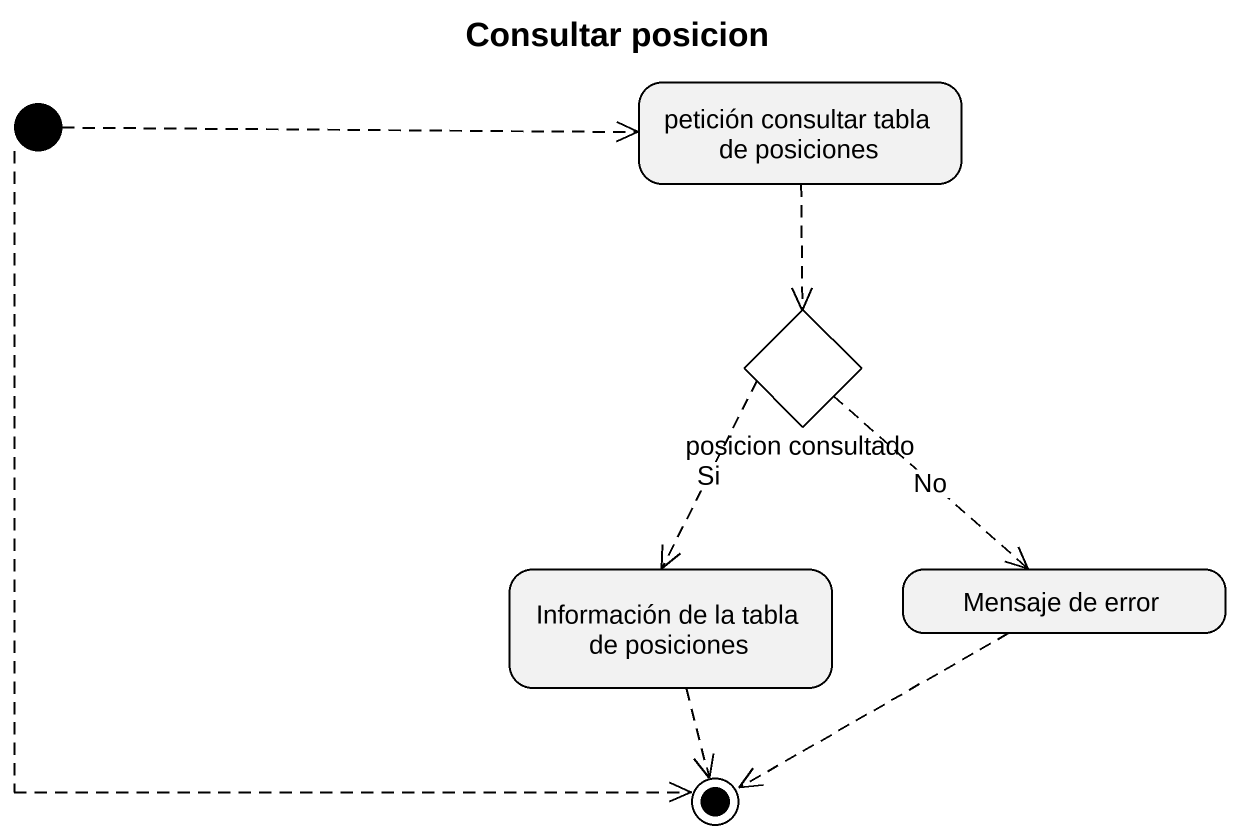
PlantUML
@startuml
title Consultar posicion
hide empty description
state initial1 <<start>>
state "petición consultar tabla de posiciones" as petición_consultar_tabla_de
state "posicion consultado" as posicion_consultado <<choice>>
state "Información de la tabla de posiciones" as Información_de_la_tabla_de
state "Mensaje de error" as Mensaje_de_error
state final1 <<end>>
initial1 -right[dashed]-> petición_consultar_tabla_de
initial1 -[dashed]-> final1
petición_consultar_tabla_de -[dashed]-> posicion_consultado
posicion_consultado -[dashed]-> Información_de_la_tabla_de : Si
posicion_consultado -[dashed]-> Mensaje_de_error : No
Información_de_la_tabla_de -[dashed]-> final1
Mensaje_de_error -left[dashed]-> final1
@enduml
